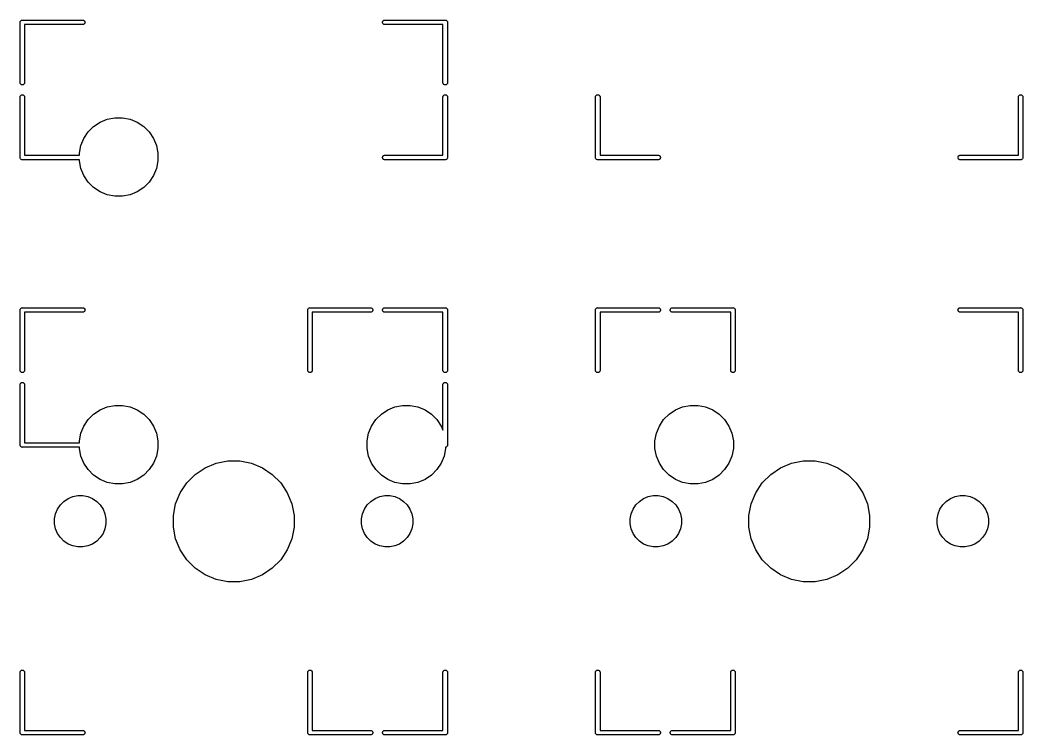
# Model space of a CAD drawing. Extents: x -0.6 to 16.4, y -5.6 to -1.9.
# Drawn here: x 13.065 to 14.372, y -5.591 to -4.659 of the extents above; entities that cross this region are included whole.
import ezdxf

# ---------------------------------------------------------------- set-up
doc = ezdxf.new("R2010")
doc.units = 0
doc.header["$MEASUREMENT"] = 0
doc.layers.add('BLACK', color=7, linetype='CONTINUOUS')

msp = doc.modelspace()

# ---------------------------------------------------------------- linework, layer by layer
at = {"layer": 'BLACK', "linetype": 'CONTINUOUS'}
for p, q in [((13.0652, -4.66133), (13.0654, -4.66077)), ((13.0652, -4.66191), (13.0652, -4.66133)), ((13.0652, -4.66205), (13.0652, -4.66191)), ((13.0652, -4.74079), (13.0652, -4.66205)), ((13.0654, -4.66077), (13.0657, -4.66026)), ((13.0657, -4.66026), (13.0661, -4.65981)), ((13.0661, -4.65981), (13.0665, -4.65944)), ((13.0665, -4.65944), (13.067, -4.65917)), ((13.067, -4.65917), (13.0676, -4.659)), ((13.0676, -4.659), (13.068, -4.65896)), ((13.068, -4.65896), (13.0682, -4.65894)), ((13.0682, -4.65894), (13.0683, -4.65896)), ((13.0683, -4.65896), (13.147, -4.65896)), ((13.147, -4.66486), (13.0711, -4.66486)), ((13.0711, -4.66486), (13.0711, -4.74079)), ((13.147, -4.65896), (13.1475, -4.659)), ((13.1475, -4.66482), (13.147, -4.66486)), ((13.1475, -4.659), (13.148, -4.65917)), ((13.148, -4.66465), (13.1475, -4.66482)), ((13.148, -4.65917), (13.1485, -4.65944)), ((13.1485, -4.66438), (13.148, -4.66465)), ((13.1485, -4.65944), (13.149, -4.65981)), ((13.149, -4.66401), (13.1485, -4.66438)), ((13.149, -4.65981), (13.1494, -4.66026)), ((13.1494, -4.66356), (13.149, -4.66401)), ((13.1494, -4.66026), (13.1496, -4.66077)), ((13.1496, -4.66304), (13.1494, -4.66356)), ((13.1496, -4.66077), (13.1498, -4.66133)), ((13.1498, -4.66249), (13.1496, -4.66304)), ((13.1498, -4.66133), (13.1499, -4.66191)), ((13.1499, -4.66191), (13.1498, -4.66249)), ((13.5376, -4.66191), (13.5377, -4.66133)), ((13.5377, -4.66249), (13.5376, -4.66191)), ((13.5377, -4.66133), (13.5379, -4.66077)), ((13.5379, -4.66304), (13.5377, -4.66249)), ((13.5379, -4.66077), (13.5381, -4.66026)), ((13.5381, -4.66356), (13.5379, -4.66304)), ((13.5381, -4.66026), (13.5385, -4.65981)), ((13.5385, -4.66401), (13.5381, -4.66356)), ((13.5385, -4.65981), (13.539, -4.65944)), ((13.539, -4.66438), (13.5385, -4.66401)), ((13.539, -4.65944), (13.5395, -4.65917)), ((13.5395, -4.66465), (13.539, -4.66438)), ((13.5395, -4.65917), (13.54, -4.659)), ((13.54, -4.66482), (13.5395, -4.66465)), ((13.54, -4.659), (13.5405, -4.65896)), ((13.5405, -4.66486), (13.54, -4.66482)), ((13.5405, -4.65896), (13.6192, -4.65896)), ((13.6164, -4.66486), (13.5405, -4.66486)), ((13.6164, -4.74079), (13.6164, -4.66486)), ((13.6192, -4.65896), (13.6193, -4.65894)), ((13.6193, -4.65894), (13.6195, -4.65896)), ((13.6195, -4.65896), (13.6199, -4.659)), ((13.6199, -4.659), (13.6205, -4.65917)), ((13.6205, -4.65917), (13.621, -4.65944)), ((13.621, -4.65944), (13.6214, -4.65981)), ((13.6214, -4.65981), (13.6218, -4.66026)), ((13.6218, -4.66026), (13.6221, -4.66077)), ((13.6221, -4.66077), (13.6223, -4.66133)), ((13.6223, -4.66133), (13.6223, -4.66191)), ((13.6223, -4.66191), (13.6223, -4.66205)), ((13.6223, -4.66205), (13.6223, -4.74079)), ((13.0652, -4.74123), (13.0652, -4.74079)), ((13.0654, -4.74179), (13.0652, -4.74123)), ((13.0657, -4.7423), (13.0654, -4.74179)), ((13.0661, -4.74275), (13.0657, -4.7423)), ((13.0665, -4.74312), (13.0661, -4.74275)), ((13.067, -4.74339), (13.0665, -4.74312)), ((13.0676, -4.74356), (13.067, -4.74339)), ((13.0682, -4.74362), (13.0676, -4.74356)), ((13.0687, -4.74356), (13.0682, -4.74362)), ((13.0693, -4.74339), (13.0687, -4.74356)), ((13.0698, -4.74312), (13.0693, -4.74339)), ((13.0703, -4.74275), (13.0698, -4.74312)), ((13.0706, -4.7423), (13.0703, -4.74275)), ((13.0709, -4.74179), (13.0706, -4.7423)), ((13.0711, -4.74123), (13.0709, -4.74179)), ((13.0711, -4.74079), (13.0711, -4.74123)), ((13.6164, -4.74123), (13.6164, -4.74079)), ((13.6166, -4.74179), (13.6164, -4.74123)), ((13.6169, -4.7423), (13.6166, -4.74179)), ((13.6172, -4.74275), (13.6169, -4.7423)), ((13.6177, -4.74312), (13.6172, -4.74275)), ((13.6182, -4.74339), (13.6177, -4.74312)), ((13.6188, -4.74356), (13.6182, -4.74339)), ((13.6193, -4.74362), (13.6188, -4.74356)), ((13.6199, -4.74356), (13.6193, -4.74362)), ((13.6205, -4.74339), (13.6199, -4.74356)), ((13.621, -4.74312), (13.6205, -4.74339)), ((13.6214, -4.74275), (13.621, -4.74312)), ((13.6218, -4.7423), (13.6214, -4.74275)), ((13.6221, -4.74179), (13.6218, -4.7423)), ((13.6223, -4.74123), (13.6221, -4.74179)), ((13.6223, -4.74079), (13.6223, -4.74123)), ((13.0654, -4.75821), (13.0657, -4.7577)), ((13.0657, -4.7577), (13.0661, -4.75725)), ((13.0661, -4.75725), (13.0665, -4.75688)), ((13.0665, -4.75688), (13.067, -4.75661)), ((13.067, -4.75661), (13.0676, -4.75644)), ((13.0676, -4.75644), (13.0682, -4.75638)), ((13.0682, -4.75638), (13.0687, -4.75644)), ((13.0687, -4.75644), (13.0693, -4.75661)), ((13.0693, -4.75661), (13.0698, -4.75688)), ((13.0698, -4.75688), (13.0703, -4.75725)), ((13.0703, -4.75725), (13.0706, -4.7577)), ((13.0706, -4.7577), (13.0709, -4.75821)), ((13.6166, -4.75821), (13.6169, -4.7577)), ((13.6169, -4.7577), (13.6172, -4.75725)), ((13.6172, -4.75725), (13.6177, -4.75688)), ((13.6177, -4.75688), (13.6182, -4.75661)), ((13.6182, -4.75661), (13.6188, -4.75644)), ((13.6188, -4.75644), (13.6193, -4.75638)), ((13.6193, -4.75638), (13.6199, -4.75644)), ((13.6199, -4.75644), (13.6205, -4.75661)), ((13.6205, -4.75661), (13.621, -4.75688)), ((13.621, -4.75688), (13.6214, -4.75725)), ((13.6214, -4.75725), (13.6218, -4.7577)), ((13.6218, -4.7577), (13.6221, -4.75821)), ((13.8154, -4.75821), (13.8157, -4.7577)), ((13.8157, -4.7577), (13.8161, -4.75725)), ((13.8161, -4.75725), (13.8165, -4.75688)), ((13.8165, -4.75688), (13.817, -4.75661)), ((13.817, -4.75661), (13.8176, -4.75644)), ((13.8176, -4.75644), (13.8182, -4.75638)), ((13.8182, -4.75638), (13.8187, -4.75644)), ((13.8187, -4.75644), (13.8193, -4.75661)), ((13.8193, -4.75661), (13.8198, -4.75688)), ((13.8198, -4.75688), (13.8203, -4.75725)), ((13.8203, -4.75725), (13.8206, -4.7577)), ((13.8206, -4.7577), (13.8209, -4.75821)), ((14.3666, -4.75821), (14.3669, -4.7577)), ((14.3669, -4.7577), (14.3672, -4.75725)), ((14.3672, -4.75725), (14.3677, -4.75688)), ((14.3677, -4.75688), (14.3682, -4.75661)), ((14.3682, -4.75661), (14.3688, -4.75644)), ((14.3688, -4.75644), (14.3693, -4.75638)), ((14.3693, -4.75638), (14.3699, -4.75644)), ((14.3699, -4.75644), (14.3705, -4.75661)), ((14.3705, -4.75661), (14.371, -4.75688)), ((14.371, -4.75688), (14.3714, -4.75725)), ((14.3714, -4.75725), (14.3718, -4.7577)), ((14.3718, -4.7577), (14.3721, -4.75821)), ((13.0652, -4.75877), (13.0654, -4.75821)), ((13.0652, -4.75921), (13.0652, -4.75877)), ((13.0652, -4.83795), (13.0652, -4.75921)), ((13.0709, -4.75821), (13.0711, -4.75877)), ((13.0711, -4.75877), (13.0711, -4.75921)), ((13.0711, -4.75921), (13.0711, -4.83514)), ((13.6164, -4.75877), (13.6166, -4.75821)), ((13.6164, -4.75921), (13.6164, -4.75877)), ((13.6164, -4.83514), (13.6164, -4.75921)), ((13.6221, -4.75821), (13.6223, -4.75877)), ((13.6223, -4.75877), (13.6223, -4.75921)), ((13.6223, -4.75921), (13.6223, -4.83795)), ((13.8152, -4.75877), (13.8154, -4.75821)), ((13.8152, -4.75921), (13.8152, -4.75877)), ((13.8152, -4.83795), (13.8152, -4.75921)), ((13.8209, -4.75821), (13.8211, -4.75877)), ((13.8211, -4.75877), (13.8211, -4.75921)), ((13.8211, -4.75921), (13.8211, -4.83514)), ((14.3664, -4.75877), (14.3666, -4.75821)), ((14.3664, -4.75921), (14.3664, -4.75877)), ((14.3664, -4.83514), (14.3664, -4.75921)), ((14.3721, -4.75821), (14.3723, -4.75877)), ((14.3723, -4.75877), (14.3723, -4.75921)), ((14.3723, -4.75921), (14.3723, -4.83795)), ((13.1611, -4.79775), (13.1695, -4.79214)), ((13.1695, -4.79214), (13.1788, -4.78829)), ((13.1788, -4.78829), (13.1887, -4.78632)), ((13.1887, -4.78632), (13.1988, -4.78632)), ((13.1988, -4.78632), (13.2087, -4.78829)), ((13.2087, -4.78829), (13.218, -4.79214)), ((13.218, -4.79214), (13.2264, -4.79775)), ((13.1484, -4.81326), (13.154, -4.80487)), ((13.154, -4.80487), (13.1611, -4.79775)), ((13.2264, -4.79775), (13.2335, -4.80487)), ((13.2335, -4.80487), (13.2391, -4.81326)), ((13.1426, -4.83246), (13.1445, -4.82257)), ((13.1445, -4.82257), (13.1484, -4.81326)), ((13.2391, -4.81326), (13.243, -4.82257)), ((13.243, -4.82257), (13.2449, -4.83246)), ((13.0711, -4.83514), (13.1426, -4.83514)), ((13.1426, -4.83514), (13.1426, -4.83246)), ((13.2449, -4.83246), (13.2449, -4.84254)), ((13.5381, -4.83644), (13.5385, -4.83599)), ((13.5385, -4.83599), (13.539, -4.83562)), ((13.539, -4.83562), (13.5395, -4.83535)), ((13.5395, -4.83535), (13.54, -4.83518)), ((13.54, -4.83518), (13.5405, -4.83514)), ((13.5405, -4.83514), (13.6164, -4.83514)), ((13.8211, -4.83514), (13.897, -4.83514)), ((13.897, -4.83514), (13.8975, -4.83518)), ((13.8975, -4.83518), (13.898, -4.83535)), ((13.898, -4.83535), (13.8985, -4.83562)), ((13.8985, -4.83562), (13.899, -4.83599)), ((13.899, -4.83599), (13.8994, -4.83644)), ((14.2881, -4.83644), (14.2885, -4.83599)), ((14.2885, -4.83599), (14.289, -4.83562)), ((14.289, -4.83562), (14.2895, -4.83535)), ((14.2895, -4.83535), (14.29, -4.83518)), ((14.29, -4.83518), (14.2905, -4.83514)), ((14.2905, -4.83514), (14.3664, -4.83514)), ((13.0652, -4.83809), (13.0652, -4.83795)), ((13.0652, -4.83867), (13.0652, -4.83809)), ((13.0654, -4.83923), (13.0652, -4.83867)), ((13.0657, -4.83974), (13.0654, -4.83923)), ((13.0661, -4.84019), (13.0657, -4.83974)), ((13.0665, -4.84056), (13.0661, -4.84019)), ((13.067, -4.84083), (13.0665, -4.84056)), ((13.0676, -4.841), (13.067, -4.84083)), ((13.068, -4.84104), (13.0676, -4.841)), ((13.0682, -4.84106), (13.068, -4.84104)), ((13.0683, -4.84104), (13.0682, -4.84106)), ((13.1426, -4.84104), (13.0683, -4.84104)), ((13.1426, -4.84254), (13.1426, -4.84104)), ((13.1445, -4.85243), (13.1426, -4.84254)), ((13.2449, -4.84254), (13.243, -4.85243)), ((13.5376, -4.83809), (13.5377, -4.83751)), ((13.5377, -4.83867), (13.5376, -4.83809)), ((13.5377, -4.83751), (13.5379, -4.83696)), ((13.5379, -4.83923), (13.5377, -4.83867)), ((13.5379, -4.83696), (13.5381, -4.83644)), ((13.5381, -4.83974), (13.5379, -4.83923)), ((13.5385, -4.84019), (13.5381, -4.83974)), ((13.539, -4.84056), (13.5385, -4.84019)), ((13.5395, -4.84083), (13.539, -4.84056)), ((13.54, -4.841), (13.5395, -4.84083)), ((13.5405, -4.84104), (13.54, -4.841)), ((13.6192, -4.84104), (13.5405, -4.84104)), ((13.6193, -4.84106), (13.6192, -4.84104)), ((13.6195, -4.84104), (13.6193, -4.84106)), ((13.6199, -4.841), (13.6195, -4.84104)), ((13.6205, -4.84083), (13.6199, -4.841)), ((13.621, -4.84056), (13.6205, -4.84083)), ((13.6214, -4.84019), (13.621, -4.84056)), ((13.6218, -4.83974), (13.6214, -4.84019)), ((13.6221, -4.83923), (13.6218, -4.83974)), ((13.6223, -4.83867), (13.6221, -4.83923)), ((13.6223, -4.83795), (13.6223, -4.83809)), ((13.6223, -4.83809), (13.6223, -4.83867)), ((13.8152, -4.83809), (13.8152, -4.83795)), ((13.8152, -4.83867), (13.8152, -4.83809)), ((13.8154, -4.83923), (13.8152, -4.83867)), ((13.8157, -4.83974), (13.8154, -4.83923)), ((13.8161, -4.84019), (13.8157, -4.83974)), ((13.8165, -4.84056), (13.8161, -4.84019)), ((13.817, -4.84083), (13.8165, -4.84056)), ((13.8176, -4.841), (13.817, -4.84083)), ((13.818, -4.84104), (13.8176, -4.841)), ((13.8182, -4.84106), (13.818, -4.84104)), ((13.8183, -4.84104), (13.8182, -4.84106)), ((13.897, -4.84104), (13.8183, -4.84104)), ((13.8975, -4.841), (13.897, -4.84104)), ((13.898, -4.84083), (13.8975, -4.841)), ((13.8985, -4.84056), (13.898, -4.84083)), ((13.899, -4.84019), (13.8985, -4.84056)), ((13.8994, -4.83974), (13.899, -4.84019)), ((13.8994, -4.83644), (13.8996, -4.83696)), ((13.8996, -4.83923), (13.8994, -4.83974)), ((13.8996, -4.83696), (13.8998, -4.83751)), ((13.8998, -4.83867), (13.8996, -4.83923)), ((13.8998, -4.83751), (13.8999, -4.83809)), ((13.8999, -4.83809), (13.8998, -4.83867)), ((14.2876, -4.83809), (14.2877, -4.83751)), ((14.2877, -4.83867), (14.2876, -4.83809)), ((14.2877, -4.83751), (14.2879, -4.83696)), ((14.2879, -4.83923), (14.2877, -4.83867)), ((14.2879, -4.83696), (14.2881, -4.83644)), ((14.2881, -4.83974), (14.2879, -4.83923)), ((14.2885, -4.84019), (14.2881, -4.83974)), ((14.289, -4.84056), (14.2885, -4.84019)), ((14.2895, -4.84083), (14.289, -4.84056)), ((14.29, -4.841), (14.2895, -4.84083)), ((14.2905, -4.84104), (14.29, -4.841)), ((14.3692, -4.84104), (14.2905, -4.84104)), ((14.3693, -4.84106), (14.3692, -4.84104)), ((14.3695, -4.84104), (14.3693, -4.84106)), ((14.3699, -4.841), (14.3695, -4.84104)), ((14.3705, -4.84083), (14.3699, -4.841)), ((14.371, -4.84056), (14.3705, -4.84083)), ((14.3714, -4.84019), (14.371, -4.84056)), ((14.3718, -4.83974), (14.3714, -4.84019)), ((14.3721, -4.83923), (14.3718, -4.83974)), ((14.3723, -4.83867), (14.3721, -4.83923)), ((14.3723, -4.83795), (14.3723, -4.83809)), ((14.3723, -4.83809), (14.3723, -4.83867)), ((13.1484, -4.86174), (13.1445, -4.85243)), ((13.154, -4.87013), (13.1484, -4.86174)), ((13.2391, -4.86174), (13.2335, -4.87013)), ((13.243, -4.85243), (13.2391, -4.86174)), ((13.1611, -4.87725), (13.154, -4.87013)), ((13.2335, -4.87013), (13.2264, -4.87725)), ((13.1695, -4.88286), (13.1611, -4.87725)), ((13.1788, -4.88671), (13.1695, -4.88286)), ((13.1887, -4.88868), (13.1788, -4.88671)), ((13.2087, -4.88671), (13.1988, -4.88868)), ((13.218, -4.88286), (13.2087, -4.88671)), ((13.2264, -4.87725), (13.218, -4.88286)), ((13.1988, -4.88868), (13.1887, -4.88868)), ((13.0652, -5.03633), (13.0654, -5.03577)), ((13.0652, -5.03691), (13.0652, -5.03633)), ((13.0652, -5.03705), (13.0652, -5.03691)), ((13.0652, -5.11579), (13.0652, -5.03705)), ((13.0654, -5.03577), (13.0657, -5.03526)), ((13.0657, -5.03526), (13.0661, -5.03481)), ((13.0661, -5.03481), (13.0665, -5.03444)), ((13.0665, -5.03444), (13.067, -5.03417)), ((13.067, -5.03417), (13.0676, -5.034)), ((13.0676, -5.034), (13.068, -5.03396)), ((13.068, -5.03396), (13.0682, -5.03394)), ((13.0682, -5.03394), (13.0683, -5.03396)), ((13.0683, -5.03396), (13.147, -5.03396)), ((13.147, -5.03986), (13.0711, -5.03986)), ((13.0711, -5.03986), (13.0711, -5.11579)), ((13.147, -5.03396), (13.1475, -5.034)), ((13.1475, -5.03982), (13.147, -5.03986)), ((13.1475, -5.034), (13.148, -5.03417)), ((13.148, -5.03965), (13.1475, -5.03982)), ((13.148, -5.03417), (13.1485, -5.03444)), ((13.1485, -5.03938), (13.148, -5.03965)), ((13.1485, -5.03444), (13.149, -5.03481)), ((13.149, -5.03901), (13.1485, -5.03938)), ((13.149, -5.03481), (13.1494, -5.03526)), ((13.1494, -5.03856), (13.149, -5.03901)), ((13.1494, -5.03526), (13.1496, -5.03577)), ((13.1496, -5.03804), (13.1494, -5.03856)), ((13.1496, -5.03577), (13.1498, -5.03633)), ((13.1498, -5.03749), (13.1496, -5.03804)), ((13.1498, -5.03633), (13.1499, -5.03691)), ((13.1499, -5.03691), (13.1498, -5.03749)), ((13.4402, -5.03633), (13.4404, -5.03577)), ((13.4402, -5.03691), (13.4402, -5.03633)), ((13.4402, -5.03705), (13.4402, -5.03691)), ((13.4402, -5.11579), (13.4402, -5.03705)), ((13.4404, -5.03577), (13.4407, -5.03526)), ((13.4407, -5.03526), (13.4411, -5.03481)), ((13.4411, -5.03481), (13.4415, -5.03444)), ((13.4415, -5.03444), (13.442, -5.03417)), ((13.442, -5.03417), (13.4426, -5.034)), ((13.4426, -5.034), (13.443, -5.03396)), ((13.443, -5.03396), (13.4432, -5.03394)), ((13.4432, -5.03394), (13.4433, -5.03396)), ((13.4433, -5.03396), (13.522, -5.03396)), ((13.522, -5.03986), (13.4461, -5.03986)), ((13.4461, -5.03986), (13.4461, -5.11579)), ((13.522, -5.03396), (13.5225, -5.034)), ((13.5225, -5.03982), (13.522, -5.03986)), ((13.5225, -5.034), (13.523, -5.03417)), ((13.523, -5.03965), (13.5225, -5.03982)), ((13.523, -5.03417), (13.5235, -5.03444)), ((13.5235, -5.03938), (13.523, -5.03965)), ((13.5235, -5.03444), (13.524, -5.03481)), ((13.524, -5.03901), (13.5235, -5.03938)), ((13.524, -5.03481), (13.5244, -5.03526)), ((13.5244, -5.03856), (13.524, -5.03901)), ((13.5244, -5.03526), (13.5246, -5.03577)), ((13.5246, -5.03804), (13.5244, -5.03856)), ((13.5246, -5.03577), (13.5248, -5.03633)), ((13.5248, -5.03749), (13.5246, -5.03804)), ((13.5248, -5.03633), (13.5249, -5.03691)), ((13.5249, -5.03691), (13.5248, -5.03749)), ((13.5376, -5.03691), (13.5377, -5.03633)), ((13.5377, -5.03749), (13.5376, -5.03691)), ((13.5377, -5.03633), (13.5379, -5.03577)), ((13.5379, -5.03804), (13.5377, -5.03749)), ((13.5379, -5.03577), (13.5381, -5.03526)), ((13.5381, -5.03856), (13.5379, -5.03804)), ((13.5381, -5.03526), (13.5385, -5.03481)), ((13.5385, -5.03901), (13.5381, -5.03856)), ((13.5385, -5.03481), (13.539, -5.03444)), ((13.539, -5.03938), (13.5385, -5.03901)), ((13.539, -5.03444), (13.5395, -5.03417)), ((13.5395, -5.03965), (13.539, -5.03938)), ((13.5395, -5.03417), (13.54, -5.034)), ((13.54, -5.03982), (13.5395, -5.03965)), ((13.54, -5.034), (13.5405, -5.03396)), ((13.5405, -5.03986), (13.54, -5.03982)), ((13.5405, -5.03396), (13.6192, -5.03396)), ((13.6164, -5.03986), (13.5405, -5.03986)), ((13.6164, -5.11579), (13.6164, -5.03986)), ((13.6192, -5.03396), (13.6193, -5.03394)), ((13.6193, -5.03394), (13.6195, -5.03396)), ((13.6195, -5.03396), (13.6199, -5.034)), ((13.6199, -5.034), (13.6205, -5.03417)), ((13.6205, -5.03417), (13.621, -5.03444)), ((13.621, -5.03444), (13.6214, -5.03481)), ((13.6214, -5.03481), (13.6218, -5.03526)), ((13.6218, -5.03526), (13.6221, -5.03577)), ((13.6221, -5.03577), (13.6223, -5.03633)), ((13.6223, -5.03633), (13.6223, -5.03691)), ((13.6223, -5.03691), (13.6223, -5.03705)), ((13.6223, -5.03705), (13.6223, -5.11579)), ((13.8152, -5.03633), (13.8154, -5.03577)), ((13.8152, -5.03691), (13.8152, -5.03633)), ((13.8152, -5.03705), (13.8152, -5.03691)), ((13.8152, -5.11579), (13.8152, -5.03705)), ((13.8154, -5.03577), (13.8157, -5.03526)), ((13.8157, -5.03526), (13.8161, -5.03481)), ((13.8161, -5.03481), (13.8165, -5.03444)), ((13.8165, -5.03444), (13.817, -5.03417)), ((13.817, -5.03417), (13.8176, -5.034)), ((13.8176, -5.034), (13.818, -5.03396)), ((13.818, -5.03396), (13.8182, -5.03394)), ((13.8182, -5.03394), (13.8183, -5.03396)), ((13.8183, -5.03396), (13.897, -5.03396)), ((13.897, -5.03986), (13.8211, -5.03986)), ((13.8211, -5.03986), (13.8211, -5.11579)), ((13.897, -5.03396), (13.8975, -5.034)), ((13.8975, -5.03982), (13.897, -5.03986)), ((13.8975, -5.034), (13.898, -5.03417)), ((13.898, -5.03965), (13.8975, -5.03982)), ((13.898, -5.03417), (13.8985, -5.03444)), ((13.8985, -5.03938), (13.898, -5.03965)), ((13.8985, -5.03444), (13.899, -5.03481)), ((13.899, -5.03901), (13.8985, -5.03938)), ((13.899, -5.03481), (13.8994, -5.03526)), ((13.8994, -5.03856), (13.899, -5.03901)), ((13.8994, -5.03526), (13.8996, -5.03577)), ((13.8996, -5.03804), (13.8994, -5.03856)), ((13.8996, -5.03577), (13.8998, -5.03633)), ((13.8998, -5.03749), (13.8996, -5.03804)), ((13.8998, -5.03633), (13.8999, -5.03691)), ((13.8999, -5.03691), (13.8998, -5.03749)), ((13.9126, -5.03691), (13.9127, -5.03633)), ((13.9127, -5.03749), (13.9126, -5.03691)), ((13.9127, -5.03633), (13.9129, -5.03577)), ((13.9129, -5.03804), (13.9127, -5.03749)), ((13.9129, -5.03577), (13.9131, -5.03526)), ((13.9131, -5.03856), (13.9129, -5.03804)), ((13.9131, -5.03526), (13.9135, -5.03481)), ((13.9135, -5.03901), (13.9131, -5.03856)), ((13.9135, -5.03481), (13.914, -5.03444)), ((13.914, -5.03938), (13.9135, -5.03901)), ((13.914, -5.03444), (13.9145, -5.03417)), ((13.9145, -5.03965), (13.914, -5.03938)), ((13.9145, -5.03417), (13.915, -5.034)), ((13.915, -5.03982), (13.9145, -5.03965)), ((13.915, -5.034), (13.9155, -5.03396)), ((13.9155, -5.03986), (13.915, -5.03982)), ((13.9155, -5.03396), (13.9942, -5.03396)), ((13.9914, -5.03986), (13.9155, -5.03986)), ((13.9914, -5.11579), (13.9914, -5.03986)), ((13.9942, -5.03396), (13.9943, -5.03394)), ((13.9943, -5.03394), (13.9945, -5.03396)), ((13.9945, -5.03396), (13.9949, -5.034)), ((13.9949, -5.034), (13.9955, -5.03417)), ((13.9955, -5.03417), (13.996, -5.03444)), ((13.996, -5.03444), (13.9964, -5.03481)), ((13.9964, -5.03481), (13.9968, -5.03526)), ((13.9968, -5.03526), (13.9971, -5.03577)), ((13.9971, -5.03577), (13.9973, -5.03633)), ((13.9973, -5.03633), (13.9973, -5.03691)), ((13.9973, -5.03691), (13.9973, -5.03705)), ((13.9973, -5.03705), (13.9973, -5.11579)), ((14.2876, -5.03691), (14.2877, -5.03633)), ((14.2877, -5.03749), (14.2876, -5.03691)), ((14.2877, -5.03633), (14.2879, -5.03577)), ((14.2879, -5.03804), (14.2877, -5.03749)), ((14.2879, -5.03577), (14.2881, -5.03526)), ((14.2881, -5.03856), (14.2879, -5.03804)), ((14.2881, -5.03526), (14.2885, -5.03481)), ((14.2885, -5.03901), (14.2881, -5.03856)), ((14.2885, -5.03481), (14.289, -5.03444)), ((14.289, -5.03938), (14.2885, -5.03901)), ((14.289, -5.03444), (14.2895, -5.03417)), ((14.2895, -5.03965), (14.289, -5.03938)), ((14.2895, -5.03417), (14.29, -5.034)), ((14.29, -5.03982), (14.2895, -5.03965)), ((14.29, -5.034), (14.2905, -5.03396)), ((14.2905, -5.03986), (14.29, -5.03982)), ((14.2905, -5.03396), (14.3692, -5.03396)), ((14.3664, -5.03986), (14.2905, -5.03986)), ((14.3664, -5.11579), (14.3664, -5.03986)), ((14.3692, -5.03396), (14.3693, -5.03394)), ((14.3693, -5.03394), (14.3695, -5.03396)), ((14.3695, -5.03396), (14.3699, -5.034)), ((14.3699, -5.034), (14.3705, -5.03417)), ((14.3705, -5.03417), (14.371, -5.03444)), ((14.371, -5.03444), (14.3714, -5.03481)), ((14.3714, -5.03481), (14.3718, -5.03526)), ((14.3718, -5.03526), (14.3721, -5.03577)), ((14.3721, -5.03577), (14.3723, -5.03633)), ((14.3723, -5.03633), (14.3723, -5.03691)), ((14.3723, -5.03691), (14.3723, -5.03705)), ((14.3723, -5.03705), (14.3723, -5.11579)), ((13.0652, -5.11623), (13.0652, -5.11579)), ((13.0654, -5.11679), (13.0652, -5.11623)), ((13.0657, -5.1173), (13.0654, -5.11679)), ((13.0661, -5.11775), (13.0657, -5.1173)), ((13.0665, -5.11812), (13.0661, -5.11775)), ((13.067, -5.11839), (13.0665, -5.11812)), ((13.0676, -5.11856), (13.067, -5.11839)), ((13.0682, -5.11862), (13.0676, -5.11856)), ((13.0687, -5.11856), (13.0682, -5.11862)), ((13.0693, -5.11839), (13.0687, -5.11856)), ((13.0698, -5.11812), (13.0693, -5.11839)), ((13.0703, -5.11775), (13.0698, -5.11812)), ((13.0706, -5.1173), (13.0703, -5.11775)), ((13.0709, -5.11679), (13.0706, -5.1173)), ((13.0711, -5.11623), (13.0709, -5.11679)), ((13.0711, -5.11579), (13.0711, -5.11623)), ((13.4402, -5.11623), (13.4402, -5.11579)), ((13.4404, -5.11679), (13.4402, -5.11623)), ((13.4407, -5.1173), (13.4404, -5.11679)), ((13.4411, -5.11775), (13.4407, -5.1173)), ((13.4415, -5.11812), (13.4411, -5.11775)), ((13.442, -5.11839), (13.4415, -5.11812)), ((13.4426, -5.11856), (13.442, -5.11839)), ((13.4432, -5.11862), (13.4426, -5.11856)), ((13.4437, -5.11856), (13.4432, -5.11862)), ((13.4443, -5.11839), (13.4437, -5.11856)), ((13.4448, -5.11812), (13.4443, -5.11839)), ((13.4453, -5.11775), (13.4448, -5.11812)), ((13.4456, -5.1173), (13.4453, -5.11775)), ((13.4459, -5.11679), (13.4456, -5.1173)), ((13.4461, -5.11623), (13.4459, -5.11679)), ((13.4461, -5.11579), (13.4461, -5.11623)), ((13.6164, -5.11623), (13.6164, -5.11579)), ((13.6166, -5.11679), (13.6164, -5.11623)), ((13.6169, -5.1173), (13.6166, -5.11679)), ((13.6172, -5.11775), (13.6169, -5.1173)), ((13.6177, -5.11812), (13.6172, -5.11775)), ((13.6182, -5.11839), (13.6177, -5.11812)), ((13.6188, -5.11856), (13.6182, -5.11839)), ((13.6193, -5.11862), (13.6188, -5.11856)), ((13.6199, -5.11856), (13.6193, -5.11862)), ((13.6205, -5.11839), (13.6199, -5.11856)), ((13.621, -5.11812), (13.6205, -5.11839)), ((13.6214, -5.11775), (13.621, -5.11812)), ((13.6218, -5.1173), (13.6214, -5.11775)), ((13.6221, -5.11679), (13.6218, -5.1173)), ((13.6223, -5.11623), (13.6221, -5.11679)), ((13.6223, -5.11579), (13.6223, -5.11623)), ((13.8152, -5.11623), (13.8152, -5.11579)), ((13.8154, -5.11679), (13.8152, -5.11623)), ((13.8157, -5.1173), (13.8154, -5.11679)), ((13.8161, -5.11775), (13.8157, -5.1173)), ((13.8165, -5.11812), (13.8161, -5.11775)), ((13.817, -5.11839), (13.8165, -5.11812)), ((13.8176, -5.11856), (13.817, -5.11839)), ((13.8182, -5.11862), (13.8176, -5.11856)), ((13.8187, -5.11856), (13.8182, -5.11862)), ((13.8193, -5.11839), (13.8187, -5.11856)), ((13.8198, -5.11812), (13.8193, -5.11839)), ((13.8203, -5.11775), (13.8198, -5.11812)), ((13.8206, -5.1173), (13.8203, -5.11775)), ((13.8209, -5.11679), (13.8206, -5.1173)), ((13.8211, -5.11623), (13.8209, -5.11679)), ((13.8211, -5.11579), (13.8211, -5.11623)), ((13.9914, -5.11623), (13.9914, -5.11579)), ((13.9916, -5.11679), (13.9914, -5.11623)), ((13.9919, -5.1173), (13.9916, -5.11679)), ((13.9922, -5.11775), (13.9919, -5.1173)), ((13.9927, -5.11812), (13.9922, -5.11775)), ((13.9932, -5.11839), (13.9927, -5.11812)), ((13.9938, -5.11856), (13.9932, -5.11839)), ((13.9943, -5.11862), (13.9938, -5.11856)), ((13.9949, -5.11856), (13.9943, -5.11862)), ((13.9955, -5.11839), (13.9949, -5.11856)), ((13.996, -5.11812), (13.9955, -5.11839)), ((13.9964, -5.11775), (13.996, -5.11812)), ((13.9968, -5.1173), (13.9964, -5.11775)), ((13.9971, -5.11679), (13.9968, -5.1173)), ((13.9973, -5.11623), (13.9971, -5.11679)), ((13.9973, -5.11579), (13.9973, -5.11623)), ((14.3664, -5.11623), (14.3664, -5.11579)), ((14.3666, -5.11679), (14.3664, -5.11623)), ((14.3669, -5.1173), (14.3666, -5.11679)), ((14.3672, -5.11775), (14.3669, -5.1173)), ((14.3677, -5.11812), (14.3672, -5.11775)), ((14.3682, -5.11839), (14.3677, -5.11812)), ((14.3688, -5.11856), (14.3682, -5.11839)), ((14.3693, -5.11862), (14.3688, -5.11856)), ((14.3699, -5.11856), (14.3693, -5.11862)), ((14.3705, -5.11839), (14.3699, -5.11856)), ((14.371, -5.11812), (14.3705, -5.11839)), ((14.3714, -5.11775), (14.371, -5.11812)), ((14.3718, -5.1173), (14.3714, -5.11775)), ((14.3721, -5.11679), (14.3718, -5.1173)), ((14.3723, -5.11623), (14.3721, -5.11679)), ((14.3723, -5.11579), (14.3723, -5.11623)), ((13.0652, -5.13377), (13.0654, -5.13321)), ((13.0652, -5.13421), (13.0652, -5.13377)), ((13.0652, -5.21295), (13.0652, -5.13421)), ((13.0654, -5.13321), (13.0657, -5.1327)), ((13.0657, -5.1327), (13.0661, -5.13225)), ((13.0661, -5.13225), (13.0665, -5.13188)), ((13.0665, -5.13188), (13.067, -5.13161)), ((13.067, -5.13161), (13.0676, -5.13144)), ((13.0676, -5.13144), (13.0682, -5.13138)), ((13.0682, -5.13138), (13.0687, -5.13144)), ((13.0687, -5.13144), (13.0693, -5.13161)), ((13.0693, -5.13161), (13.0698, -5.13188)), ((13.0698, -5.13188), (13.0703, -5.13225)), ((13.0703, -5.13225), (13.0706, -5.1327)), ((13.0706, -5.1327), (13.0709, -5.13321)), ((13.0709, -5.13321), (13.0711, -5.13377)), ((13.0711, -5.13377), (13.0711, -5.13421)), ((13.0711, -5.13421), (13.0711, -5.21014)), ((13.6164, -5.13377), (13.6166, -5.13321)), ((13.6164, -5.13421), (13.6164, -5.13377)), ((13.6164, -5.19377), (13.6164, -5.13421)), ((13.6166, -5.13321), (13.6169, -5.1327)), ((13.6169, -5.1327), (13.6172, -5.13225)), ((13.6172, -5.13225), (13.6177, -5.13188)), ((13.6177, -5.13188), (13.6182, -5.13161)), ((13.6182, -5.13161), (13.6188, -5.13144)), ((13.6188, -5.13144), (13.6193, -5.13138)), ((13.6193, -5.13138), (13.6199, -5.13144)), ((13.6199, -5.13144), (13.6205, -5.13161)), ((13.6205, -5.13161), (13.621, -5.13188)), ((13.621, -5.13188), (13.6214, -5.13225)), ((13.6214, -5.13225), (13.6218, -5.1327)), ((13.6218, -5.1327), (13.6221, -5.13321)), ((13.6221, -5.13321), (13.6223, -5.13377)), ((13.6223, -5.13377), (13.6223, -5.13421)), ((13.6223, -5.13421), (13.6223, -5.21295)), ((13.1788, -5.16329), (13.1887, -5.16132)), ((13.1887, -5.16132), (13.1988, -5.16132)), ((13.1988, -5.16132), (13.2087, -5.16329)), ((13.5538, -5.16329), (13.5637, -5.16132)), ((13.5637, -5.16132), (13.5738, -5.16132)), ((13.5738, -5.16132), (13.5837, -5.16329)), ((13.9288, -5.16329), (13.9387, -5.16132)), ((13.9387, -5.16132), (13.9488, -5.16132)), ((13.9488, -5.16132), (13.9587, -5.16329)), ((13.154, -5.17987), (13.1611, -5.17275)), ((13.1611, -5.17275), (13.1695, -5.16714)), ((13.1695, -5.16714), (13.1788, -5.16329)), ((13.2087, -5.16329), (13.218, -5.16714)), ((13.218, -5.16714), (13.2264, -5.17275)), ((13.2264, -5.17275), (13.2335, -5.17987)), ((13.529, -5.17987), (13.5361, -5.17275)), ((13.5361, -5.17275), (13.5445, -5.16714)), ((13.5445, -5.16714), (13.5538, -5.16329)), ((13.5837, -5.16329), (13.593, -5.16714)), ((13.593, -5.16714), (13.6014, -5.17275)), ((13.6014, -5.17275), (13.6085, -5.17987)), ((13.904, -5.17987), (13.9111, -5.17275)), ((13.9111, -5.17275), (13.9195, -5.16714)), ((13.9195, -5.16714), (13.9288, -5.16329)), ((13.9587, -5.16329), (13.968, -5.16714)), ((13.968, -5.16714), (13.9764, -5.17275)), ((13.9764, -5.17275), (13.9835, -5.17987)), ((13.1445, -5.19757), (13.1484, -5.18826)), ((13.1484, -5.18826), (13.154, -5.17987)), ((13.2335, -5.17987), (13.2391, -5.18826)), ((13.2391, -5.18826), (13.243, -5.19757)), ((13.5195, -5.19757), (13.5234, -5.18826)), ((13.5234, -5.18826), (13.529, -5.17987)), ((13.6085, -5.17987), (13.6141, -5.18826)), ((13.6141, -5.18826), (13.6164, -5.19377)), ((13.8945, -5.19757), (13.8984, -5.18826)), ((13.8984, -5.18826), (13.904, -5.17987)), ((13.9835, -5.17987), (13.9891, -5.18826)), ((13.9891, -5.18826), (13.993, -5.19757)), ((13.1426, -5.20746), (13.1445, -5.19757)), ((13.243, -5.19757), (13.2449, -5.20746)), ((13.5176, -5.20746), (13.5195, -5.19757)), ((13.8926, -5.20746), (13.8945, -5.19757)), ((13.993, -5.19757), (13.9949, -5.20746)), ((13.0652, -5.21309), (13.0652, -5.21295)), ((13.0652, -5.21367), (13.0652, -5.21309)), ((13.0654, -5.21423), (13.0652, -5.21367)), ((13.0657, -5.21474), (13.0654, -5.21423)), ((13.0661, -5.21519), (13.0657, -5.21474)), ((13.0665, -5.21556), (13.0661, -5.21519)), ((13.0711, -5.21014), (13.1426, -5.21014)), ((13.1426, -5.21014), (13.1426, -5.20746)), ((13.2449, -5.20746), (13.2449, -5.21754)), ((13.5176, -5.21754), (13.5176, -5.20746)), ((13.6214, -5.21519), (13.621, -5.21556)), ((13.6218, -5.21474), (13.6214, -5.21519)), ((13.6221, -5.21423), (13.6218, -5.21474)), ((13.6223, -5.21367), (13.6221, -5.21423)), ((13.6223, -5.21295), (13.6223, -5.21309)), ((13.6223, -5.21309), (13.6223, -5.21367)), ((13.8926, -5.21754), (13.8926, -5.20746)), ((13.9949, -5.20746), (13.9949, -5.21754)), ((13.067, -5.21583), (13.0665, -5.21556)), ((13.0676, -5.216), (13.067, -5.21583)), ((13.068, -5.21604), (13.0676, -5.216)), ((13.0682, -5.21606), (13.068, -5.21604)), ((13.0683, -5.21604), (13.0682, -5.21606)), ((13.1426, -5.21604), (13.0683, -5.21604)), ((13.1426, -5.21754), (13.1426, -5.21604)), ((13.1445, -5.22743), (13.1426, -5.21754)), ((13.1484, -5.23674), (13.1445, -5.22743)), ((13.243, -5.22743), (13.2391, -5.23674)), ((13.2449, -5.21754), (13.243, -5.22743)), ((13.5195, -5.22743), (13.5176, -5.21754)), ((13.5234, -5.23674), (13.5195, -5.22743)), ((13.618, -5.22743), (13.6141, -5.23674)), ((13.6199, -5.21754), (13.618, -5.22743)), ((13.6205, -5.21583), (13.6199, -5.216)), ((13.6199, -5.216), (13.6199, -5.21754)), ((13.621, -5.21556), (13.6205, -5.21583)), ((13.8945, -5.22743), (13.8926, -5.21754)), ((13.8984, -5.23674), (13.8945, -5.22743)), ((13.993, -5.22743), (13.9891, -5.23674)), ((13.9949, -5.21754), (13.993, -5.22743)), ((13.154, -5.24513), (13.1484, -5.23674)), ((13.2391, -5.23674), (13.2335, -5.24513)), ((13.3065, -5.24272), (13.3208, -5.23679)), ((13.3208, -5.23679), (13.336, -5.23376)), ((13.336, -5.23376), (13.3515, -5.23376)), ((13.3515, -5.23376), (13.3667, -5.23679)), ((13.3667, -5.23679), (13.381, -5.24272)), ((13.529, -5.24513), (13.5234, -5.23674)), ((13.6141, -5.23674), (13.6085, -5.24513)), ((13.904, -5.24513), (13.8984, -5.23674)), ((13.9891, -5.23674), (13.9835, -5.24513)), ((14.0565, -5.24272), (14.0708, -5.23679)), ((14.0708, -5.23679), (14.086, -5.23376)), ((14.086, -5.23376), (14.1015, -5.23376)), ((14.1015, -5.23376), (14.1167, -5.23679)), ((14.1167, -5.23679), (14.131, -5.24272)), ((13.1611, -5.25225), (13.154, -5.24513)), ((13.1695, -5.25786), (13.1611, -5.25225)), ((13.2264, -5.25225), (13.218, -5.25786)), ((13.2335, -5.24513), (13.2264, -5.25225)), ((13.2826, -5.26231), (13.2936, -5.25134)), ((13.2936, -5.25134), (13.3065, -5.24272)), ((13.381, -5.24272), (13.3939, -5.25134)), ((13.3939, -5.25134), (13.4049, -5.26231)), ((13.5361, -5.25225), (13.529, -5.24513)), ((13.5445, -5.25786), (13.5361, -5.25225)), ((13.6014, -5.25225), (13.593, -5.25786)), ((13.6085, -5.24513), (13.6014, -5.25225)), ((13.9111, -5.25225), (13.904, -5.24513)), ((13.9195, -5.25786), (13.9111, -5.25225)), ((13.9764, -5.25225), (13.968, -5.25786)), ((13.9835, -5.24513), (13.9764, -5.25225)), ((14.0326, -5.26231), (14.0436, -5.25134)), ((14.0436, -5.25134), (14.0565, -5.24272)), ((14.131, -5.24272), (14.1439, -5.25134)), ((14.1439, -5.25134), (14.1549, -5.26231)), ((13.1788, -5.26171), (13.1695, -5.25786)), ((13.1887, -5.26368), (13.1788, -5.26171)), ((13.1988, -5.26368), (13.1887, -5.26368)), ((13.2087, -5.26171), (13.1988, -5.26368)), ((13.218, -5.25786), (13.2087, -5.26171)), ((13.274, -5.2752), (13.2826, -5.26231)), ((13.4049, -5.26231), (13.4135, -5.2752)), ((13.5538, -5.26171), (13.5445, -5.25786)), ((13.5637, -5.26368), (13.5538, -5.26171)), ((13.5738, -5.26368), (13.5637, -5.26368)), ((13.5837, -5.26171), (13.5738, -5.26368)), ((13.593, -5.25786), (13.5837, -5.26171)), ((13.9288, -5.26171), (13.9195, -5.25786)), ((13.9387, -5.26368), (13.9288, -5.26171)), ((13.9488, -5.26368), (13.9387, -5.26368)), ((13.9587, -5.26171), (13.9488, -5.26368)), ((13.968, -5.25786), (13.9587, -5.26171)), ((14.024, -5.2752), (14.0326, -5.26231)), ((14.1549, -5.26231), (14.1635, -5.2752)), ((13.1279, -5.28284), (13.134, -5.28032)), ((13.134, -5.28032), (13.1405, -5.27904)), ((13.1405, -5.27904), (13.147, -5.27904)), ((13.147, -5.27904), (13.1535, -5.28032)), ((13.1535, -5.28032), (13.1596, -5.28284)), ((13.268, -5.28953), (13.274, -5.2752)), ((13.4135, -5.2752), (13.4195, -5.28953)), ((13.5279, -5.28284), (13.534, -5.28032)), ((13.534, -5.28032), (13.5405, -5.27904)), ((13.5405, -5.27904), (13.547, -5.27904)), ((13.547, -5.27904), (13.5535, -5.28032)), ((13.5535, -5.28032), (13.5596, -5.28284)), ((13.8779, -5.28284), (13.884, -5.28032)), ((13.884, -5.28032), (13.8905, -5.27904)), ((13.8905, -5.27904), (13.897, -5.27904)), ((13.897, -5.27904), (13.9035, -5.28032)), ((13.9035, -5.28032), (13.9096, -5.28284)), ((14.018, -5.28953), (14.024, -5.2752)), ((14.1635, -5.2752), (14.1695, -5.28953)), ((14.2779, -5.28284), (14.284, -5.28032)), ((14.284, -5.28032), (14.2905, -5.27904)), ((14.2905, -5.27904), (14.297, -5.27904)), ((14.297, -5.27904), (14.3035, -5.28032)), ((14.3035, -5.28032), (14.3096, -5.28284)), ((13.1141, -5.29665), (13.1178, -5.29117)), ((13.1178, -5.29117), (13.1224, -5.28651)), ((13.1224, -5.28651), (13.1279, -5.28284)), ((13.1596, -5.28284), (13.1651, -5.28651)), ((13.1651, -5.28651), (13.1697, -5.29117)), ((13.1697, -5.29117), (13.1734, -5.29665)), ((13.265, -5.30474), (13.268, -5.28953)), ((13.4195, -5.28953), (13.4225, -5.30474)), ((13.5141, -5.29665), (13.5178, -5.29117)), ((13.5178, -5.29117), (13.5224, -5.28651)), ((13.5224, -5.28651), (13.5279, -5.28284)), ((13.5596, -5.28284), (13.5651, -5.28651)), ((13.5651, -5.28651), (13.5697, -5.29117)), ((13.5697, -5.29117), (13.5734, -5.29665)), ((13.8641, -5.29665), (13.8678, -5.29117)), ((13.8678, -5.29117), (13.8724, -5.28651)), ((13.8724, -5.28651), (13.8779, -5.28284)), ((13.9096, -5.28284), (13.9151, -5.28651)), ((13.9151, -5.28651), (13.9197, -5.29117)), ((13.9197, -5.29117), (13.9234, -5.29665)), ((14.015, -5.30474), (14.018, -5.28953)), ((14.1695, -5.28953), (14.1725, -5.30474)), ((14.2641, -5.29665), (14.2678, -5.29117)), ((14.2678, -5.29117), (14.2724, -5.28651)), ((14.2724, -5.28651), (14.2779, -5.28284)), ((14.3096, -5.28284), (14.3151, -5.28651)), ((14.3151, -5.28651), (14.3197, -5.29117)), ((14.3197, -5.29117), (14.3234, -5.29665)), ((13.1103, -5.3092), (13.1116, -5.30274)), ((13.1116, -5.30274), (13.1141, -5.29665)), ((13.1734, -5.29665), (13.1759, -5.30274)), ((13.1759, -5.30274), (13.1772, -5.3092)), ((13.265, -5.32026), (13.265, -5.30474)), ((13.4225, -5.30474), (13.4225, -5.32026)), ((13.5103, -5.3092), (13.5116, -5.30274)), ((13.5116, -5.30274), (13.5141, -5.29665)), ((13.5734, -5.29665), (13.5759, -5.30274)), ((13.5759, -5.30274), (13.5772, -5.3092)), ((13.8603, -5.3092), (13.8616, -5.30274)), ((13.8616, -5.30274), (13.8641, -5.29665)), ((13.9234, -5.29665), (13.9259, -5.30274)), ((13.9259, -5.30274), (13.9272, -5.3092)), ((14.015, -5.32026), (14.015, -5.30474)), ((14.1725, -5.30474), (14.1725, -5.32026)), ((14.2603, -5.3092), (14.2616, -5.30274)), ((14.2616, -5.30274), (14.2641, -5.29665)), ((14.3234, -5.29665), (14.3259, -5.30274)), ((14.3259, -5.30274), (14.3272, -5.3092)), ((13.1103, -5.3158), (13.1103, -5.3092)), ((13.1116, -5.32226), (13.1103, -5.3158)), ((13.1772, -5.3158), (13.1759, -5.32226)), ((13.1772, -5.3092), (13.1772, -5.3158)), ((13.5103, -5.3158), (13.5103, -5.3092)), ((13.5116, -5.32226), (13.5103, -5.3158)), ((13.5772, -5.3158), (13.5759, -5.32226)), ((13.5772, -5.3092), (13.5772, -5.3158)), ((13.8603, -5.3158), (13.8603, -5.3092)), ((13.8616, -5.32226), (13.8603, -5.3158)), ((13.9272, -5.3158), (13.9259, -5.32226)), ((13.9272, -5.3092), (13.9272, -5.3158)), ((14.2603, -5.3158), (14.2603, -5.3092)), ((14.2616, -5.32226), (14.2603, -5.3158)), ((14.3272, -5.3158), (14.3259, -5.32226)), ((14.3272, -5.3092), (14.3272, -5.3158)), ((13.1141, -5.32835), (13.1116, -5.32226)), ((13.1178, -5.33383), (13.1141, -5.32835)), ((13.1734, -5.32835), (13.1697, -5.33383)), ((13.1759, -5.32226), (13.1734, -5.32835)), ((13.268, -5.33547), (13.265, -5.32026)), ((13.4225, -5.32026), (13.4195, -5.33547)), ((13.5141, -5.32835), (13.5116, -5.32226)), ((13.5178, -5.33383), (13.5141, -5.32835)), ((13.5734, -5.32835), (13.5697, -5.33383)), ((13.5759, -5.32226), (13.5734, -5.32835)), ((13.8641, -5.32835), (13.8616, -5.32226)), ((13.8678, -5.33383), (13.8641, -5.32835)), ((13.9234, -5.32835), (13.9197, -5.33383)), ((13.9259, -5.32226), (13.9234, -5.32835)), ((14.018, -5.33547), (14.015, -5.32026)), ((14.1725, -5.32026), (14.1695, -5.33547)), ((14.2641, -5.32835), (14.2616, -5.32226)), ((14.2678, -5.33383), (14.2641, -5.32835)), ((14.3234, -5.32835), (14.3197, -5.33383)), ((14.3259, -5.32226), (14.3234, -5.32835)), ((13.1224, -5.33849), (13.1178, -5.33383)), ((13.1279, -5.34216), (13.1224, -5.33849)), ((13.134, -5.34468), (13.1279, -5.34216)), ((13.1405, -5.34596), (13.134, -5.34468)), ((13.147, -5.34596), (13.1405, -5.34596)), ((13.1535, -5.34468), (13.147, -5.34596)), ((13.1596, -5.34216), (13.1535, -5.34468)), ((13.1651, -5.33849), (13.1596, -5.34216)), ((13.1697, -5.33383), (13.1651, -5.33849)), ((13.274, -5.3498), (13.268, -5.33547)), ((13.4195, -5.33547), (13.4135, -5.3498)), ((13.5224, -5.33849), (13.5178, -5.33383)), ((13.5279, -5.34216), (13.5224, -5.33849)), ((13.534, -5.34468), (13.5279, -5.34216)), ((13.5405, -5.34596), (13.534, -5.34468)), ((13.547, -5.34596), (13.5405, -5.34596)), ((13.5535, -5.34468), (13.547, -5.34596)), ((13.5596, -5.34216), (13.5535, -5.34468)), ((13.5651, -5.33849), (13.5596, -5.34216)), ((13.5697, -5.33383), (13.5651, -5.33849)), ((13.8724, -5.33849), (13.8678, -5.33383)), ((13.8779, -5.34216), (13.8724, -5.33849)), ((13.884, -5.34468), (13.8779, -5.34216)), ((13.8905, -5.34596), (13.884, -5.34468)), ((13.897, -5.34596), (13.8905, -5.34596)), ((13.9035, -5.34468), (13.897, -5.34596)), ((13.9096, -5.34216), (13.9035, -5.34468)), ((13.9151, -5.33849), (13.9096, -5.34216)), ((13.9197, -5.33383), (13.9151, -5.33849)), ((14.024, -5.3498), (14.018, -5.33547)), ((14.1695, -5.33547), (14.1635, -5.3498)), ((14.2724, -5.33849), (14.2678, -5.33383)), ((14.2779, -5.34216), (14.2724, -5.33849)), ((14.284, -5.34468), (14.2779, -5.34216)), ((14.2905, -5.34596), (14.284, -5.34468)), ((14.297, -5.34596), (14.2905, -5.34596)), ((14.3035, -5.34468), (14.297, -5.34596)), ((14.3096, -5.34216), (14.3035, -5.34468)), ((14.3151, -5.33849), (14.3096, -5.34216)), ((14.3197, -5.33383), (14.3151, -5.33849)), ((13.2826, -5.36269), (13.274, -5.3498)), ((13.4135, -5.3498), (13.4049, -5.36269)), ((14.0326, -5.36269), (14.024, -5.3498)), ((14.1635, -5.3498), (14.1549, -5.36269)), ((13.2936, -5.37366), (13.2826, -5.36269)), ((13.4049, -5.36269), (13.3939, -5.37366)), ((14.0436, -5.37366), (14.0326, -5.36269)), ((14.1549, -5.36269), (14.1439, -5.37366)), ((13.3065, -5.38228), (13.2936, -5.37366)), ((13.3208, -5.38821), (13.3065, -5.38228)), ((13.381, -5.38228), (13.3667, -5.38821)), ((13.3939, -5.37366), (13.381, -5.38228)), ((14.0565, -5.38228), (14.0436, -5.37366)), ((14.0708, -5.38821), (14.0565, -5.38228)), ((14.131, -5.38228), (14.1167, -5.38821)), ((14.1439, -5.37366), (14.131, -5.38228)), ((13.336, -5.39124), (13.3208, -5.38821)), ((13.3515, -5.39124), (13.336, -5.39124)), ((13.3667, -5.38821), (13.3515, -5.39124)), ((14.086, -5.39124), (14.0708, -5.38821)), ((14.1015, -5.39124), (14.086, -5.39124)), ((14.1167, -5.38821), (14.1015, -5.39124)), ((13.0652, -5.50877), (13.0654, -5.50821)), ((13.0652, -5.50921), (13.0652, -5.50877)), ((13.0652, -5.58795), (13.0652, -5.50921)), ((13.0654, -5.50821), (13.0657, -5.5077)), ((13.0657, -5.5077), (13.0661, -5.50725)), ((13.0661, -5.50725), (13.0665, -5.50688)), ((13.0665, -5.50688), (13.067, -5.50661)), ((13.067, -5.50661), (13.0676, -5.50644)), ((13.0676, -5.50644), (13.0682, -5.50638)), ((13.0682, -5.50638), (13.0687, -5.50644)), ((13.0687, -5.50644), (13.0693, -5.50661)), ((13.0693, -5.50661), (13.0698, -5.50688)), ((13.0698, -5.50688), (13.0703, -5.50725)), ((13.0703, -5.50725), (13.0706, -5.5077)), ((13.0706, -5.5077), (13.0709, -5.50821)), ((13.0709, -5.50821), (13.0711, -5.50877)), ((13.0711, -5.50877), (13.0711, -5.50921)), ((13.0711, -5.50921), (13.0711, -5.58514)), ((13.4402, -5.50877), (13.4404, -5.50821)), ((13.4402, -5.50921), (13.4402, -5.50877)), ((13.4402, -5.58795), (13.4402, -5.50921)), ((13.4404, -5.50821), (13.4407, -5.5077)), ((13.4407, -5.5077), (13.4411, -5.50725)), ((13.4411, -5.50725), (13.4415, -5.50688)), ((13.4415, -5.50688), (13.442, -5.50661)), ((13.442, -5.50661), (13.4426, -5.50644)), ((13.4426, -5.50644), (13.4432, -5.50638)), ((13.4432, -5.50638), (13.4437, -5.50644)), ((13.4437, -5.50644), (13.4443, -5.50661)), ((13.4443, -5.50661), (13.4448, -5.50688)), ((13.4448, -5.50688), (13.4453, -5.50725)), ((13.4453, -5.50725), (13.4456, -5.5077)), ((13.4456, -5.5077), (13.4459, -5.50821)), ((13.4459, -5.50821), (13.4461, -5.50877)), ((13.4461, -5.50877), (13.4461, -5.50921)), ((13.4461, -5.50921), (13.4461, -5.58514)), ((13.6164, -5.50877), (13.6166, -5.50821)), ((13.6164, -5.50921), (13.6164, -5.50877)), ((13.6164, -5.58514), (13.6164, -5.50921)), ((13.6166, -5.50821), (13.6169, -5.5077)), ((13.6169, -5.5077), (13.6172, -5.50725)), ((13.6172, -5.50725), (13.6177, -5.50688)), ((13.6177, -5.50688), (13.6182, -5.50661)), ((13.6182, -5.50661), (13.6188, -5.50644)), ((13.6188, -5.50644), (13.6193, -5.50638)), ((13.6193, -5.50638), (13.6199, -5.50644)), ((13.6199, -5.50644), (13.6205, -5.50661)), ((13.6205, -5.50661), (13.621, -5.50688)), ((13.621, -5.50688), (13.6214, -5.50725)), ((13.6214, -5.50725), (13.6218, -5.5077)), ((13.6218, -5.5077), (13.6221, -5.50821)), ((13.6221, -5.50821), (13.6223, -5.50877)), ((13.6223, -5.50877), (13.6223, -5.50921)), ((13.6223, -5.50921), (13.6223, -5.58795)), ((13.8152, -5.50877), (13.8154, -5.50821)), ((13.8152, -5.50921), (13.8152, -5.50877)), ((13.8152, -5.58795), (13.8152, -5.50921)), ((13.8154, -5.50821), (13.8157, -5.5077)), ((13.8157, -5.5077), (13.8161, -5.50725)), ((13.8161, -5.50725), (13.8165, -5.50688)), ((13.8165, -5.50688), (13.817, -5.50661)), ((13.817, -5.50661), (13.8176, -5.50644)), ((13.8176, -5.50644), (13.8182, -5.50638)), ((13.8182, -5.50638), (13.8187, -5.50644)), ((13.8187, -5.50644), (13.8193, -5.50661)), ((13.8193, -5.50661), (13.8198, -5.50688)), ((13.8198, -5.50688), (13.8203, -5.50725)), ((13.8203, -5.50725), (13.8206, -5.5077)), ((13.8206, -5.5077), (13.8209, -5.50821)), ((13.8209, -5.50821), (13.8211, -5.50877)), ((13.8211, -5.50877), (13.8211, -5.50921)), ((13.8211, -5.50921), (13.8211, -5.58514)), ((13.9914, -5.50877), (13.9916, -5.50821)), ((13.9914, -5.50921), (13.9914, -5.50877)), ((13.9914, -5.58514), (13.9914, -5.50921)), ((13.9916, -5.50821), (13.9919, -5.5077)), ((13.9919, -5.5077), (13.9922, -5.50725)), ((13.9922, -5.50725), (13.9927, -5.50688)), ((13.9927, -5.50688), (13.9932, -5.50661)), ((13.9932, -5.50661), (13.9938, -5.50644)), ((13.9938, -5.50644), (13.9943, -5.50638)), ((13.9943, -5.50638), (13.9949, -5.50644)), ((13.9949, -5.50644), (13.9955, -5.50661)), ((13.9955, -5.50661), (13.996, -5.50688)), ((13.996, -5.50688), (13.9964, -5.50725)), ((13.9964, -5.50725), (13.9968, -5.5077)), ((13.9968, -5.5077), (13.9971, -5.50821)), ((13.9971, -5.50821), (13.9973, -5.50877)), ((13.9973, -5.50877), (13.9973, -5.50921)), ((13.9973, -5.50921), (13.9973, -5.58795)), ((14.3664, -5.50877), (14.3666, -5.50821)), ((14.3664, -5.50921), (14.3664, -5.50877)), ((14.3664, -5.58514), (14.3664, -5.50921)), ((14.3666, -5.50821), (14.3669, -5.5077)), ((14.3669, -5.5077), (14.3672, -5.50725)), ((14.3672, -5.50725), (14.3677, -5.50688)), ((14.3677, -5.50688), (14.3682, -5.50661)), ((14.3682, -5.50661), (14.3688, -5.50644)), ((14.3688, -5.50644), (14.3693, -5.50638)), ((14.3693, -5.50638), (14.3699, -5.50644)), ((14.3699, -5.50644), (14.3705, -5.50661)), ((14.3705, -5.50661), (14.371, -5.50688)), ((14.371, -5.50688), (14.3714, -5.50725)), ((14.3714, -5.50725), (14.3718, -5.5077)), ((14.3718, -5.5077), (14.3721, -5.50821)), ((14.3721, -5.50821), (14.3723, -5.50877)), ((14.3723, -5.50877), (14.3723, -5.50921)), ((14.3723, -5.50921), (14.3723, -5.58795)), ((13.0652, -5.58809), (13.0652, -5.58795)), ((13.0652, -5.58867), (13.0652, -5.58809)), ((13.0654, -5.58923), (13.0652, -5.58867)), ((13.0657, -5.58974), (13.0654, -5.58923)), ((13.0661, -5.59019), (13.0657, -5.58974)), ((13.0665, -5.59056), (13.0661, -5.59019)), ((13.067, -5.59083), (13.0665, -5.59056)), ((13.0676, -5.591), (13.067, -5.59083)), ((13.068, -5.59104), (13.0676, -5.591)), ((13.0682, -5.59106), (13.068, -5.59104)), ((13.0683, -5.59104), (13.0682, -5.59106)), ((13.147, -5.59104), (13.0683, -5.59104)), ((13.0711, -5.58514), (13.147, -5.58514)), ((13.147, -5.58514), (13.1475, -5.58518)), ((13.1475, -5.591), (13.147, -5.59104)), ((13.1475, -5.58518), (13.148, -5.58535)), ((13.148, -5.59083), (13.1475, -5.591)), ((13.148, -5.58535), (13.1485, -5.58562)), ((13.1485, -5.59056), (13.148, -5.59083)), ((13.1485, -5.58562), (13.149, -5.58599)), ((13.149, -5.59019), (13.1485, -5.59056)), ((13.149, -5.58599), (13.1494, -5.58644)), ((13.1494, -5.58974), (13.149, -5.59019)), ((13.1494, -5.58644), (13.1496, -5.58696)), ((13.1496, -5.58923), (13.1494, -5.58974)), ((13.1496, -5.58696), (13.1498, -5.58751)), ((13.1498, -5.58867), (13.1496, -5.58923)), ((13.1498, -5.58751), (13.1499, -5.58809)), ((13.1499, -5.58809), (13.1498, -5.58867)), ((13.4402, -5.58809), (13.4402, -5.58795)), ((13.4402, -5.58867), (13.4402, -5.58809)), ((13.4404, -5.58923), (13.4402, -5.58867)), ((13.4407, -5.58974), (13.4404, -5.58923)), ((13.4411, -5.59019), (13.4407, -5.58974)), ((13.4415, -5.59056), (13.4411, -5.59019)), ((13.442, -5.59083), (13.4415, -5.59056)), ((13.4426, -5.591), (13.442, -5.59083)), ((13.443, -5.59104), (13.4426, -5.591)), ((13.4432, -5.59106), (13.443, -5.59104)), ((13.4433, -5.59104), (13.4432, -5.59106)), ((13.522, -5.59104), (13.4433, -5.59104)), ((13.4461, -5.58514), (13.522, -5.58514)), ((13.522, -5.58514), (13.5225, -5.58518)), ((13.5225, -5.591), (13.522, -5.59104)), ((13.5225, -5.58518), (13.523, -5.58535)), ((13.523, -5.59083), (13.5225, -5.591)), ((13.523, -5.58535), (13.5235, -5.58562)), ((13.5235, -5.59056), (13.523, -5.59083)), ((13.5235, -5.58562), (13.524, -5.58599)), ((13.524, -5.59019), (13.5235, -5.59056)), ((13.524, -5.58599), (13.5244, -5.58644)), ((13.5244, -5.58974), (13.524, -5.59019)), ((13.5244, -5.58644), (13.5246, -5.58696)), ((13.5246, -5.58923), (13.5244, -5.58974)), ((13.5246, -5.58696), (13.5248, -5.58751)), ((13.5248, -5.58867), (13.5246, -5.58923)), ((13.5248, -5.58751), (13.5249, -5.58809)), ((13.5249, -5.58809), (13.5248, -5.58867)), ((13.5376, -5.58809), (13.5377, -5.58751)), ((13.5377, -5.58867), (13.5376, -5.58809)), ((13.5377, -5.58751), (13.5379, -5.58696)), ((13.5379, -5.58923), (13.5377, -5.58867)), ((13.5379, -5.58696), (13.5381, -5.58644)), ((13.5381, -5.58974), (13.5379, -5.58923)), ((13.5381, -5.58644), (13.5385, -5.58599)), ((13.5385, -5.59019), (13.5381, -5.58974)), ((13.5385, -5.58599), (13.539, -5.58562)), ((13.539, -5.59056), (13.5385, -5.59019)), ((13.539, -5.58562), (13.5395, -5.58535)), ((13.5395, -5.59083), (13.539, -5.59056)), ((13.5395, -5.58535), (13.54, -5.58518)), ((13.54, -5.591), (13.5395, -5.59083)), ((13.54, -5.58518), (13.5405, -5.58514)), ((13.5405, -5.59104), (13.54, -5.591)), ((13.5405, -5.58514), (13.6164, -5.58514)), ((13.6192, -5.59104), (13.5405, -5.59104)), ((13.6193, -5.59106), (13.6192, -5.59104)), ((13.6195, -5.59104), (13.6193, -5.59106)), ((13.6199, -5.591), (13.6195, -5.59104)), ((13.6205, -5.59083), (13.6199, -5.591)), ((13.621, -5.59056), (13.6205, -5.59083)), ((13.6214, -5.59019), (13.621, -5.59056)), ((13.6218, -5.58974), (13.6214, -5.59019)), ((13.6221, -5.58923), (13.6218, -5.58974)), ((13.6223, -5.58867), (13.6221, -5.58923)), ((13.6223, -5.58795), (13.6223, -5.58809)), ((13.6223, -5.58809), (13.6223, -5.58867)), ((13.8152, -5.58809), (13.8152, -5.58795)), ((13.8152, -5.58867), (13.8152, -5.58809)), ((13.8154, -5.58923), (13.8152, -5.58867)), ((13.8157, -5.58974), (13.8154, -5.58923)), ((13.8161, -5.59019), (13.8157, -5.58974)), ((13.8165, -5.59056), (13.8161, -5.59019)), ((13.817, -5.59083), (13.8165, -5.59056)), ((13.8176, -5.591), (13.817, -5.59083)), ((13.818, -5.59104), (13.8176, -5.591)), ((13.8182, -5.59106), (13.818, -5.59104)), ((13.8183, -5.59104), (13.8182, -5.59106)), ((13.897, -5.59104), (13.8183, -5.59104)), ((13.8211, -5.58514), (13.897, -5.58514)), ((13.897, -5.58514), (13.8975, -5.58518)), ((13.8975, -5.591), (13.897, -5.59104)), ((13.8975, -5.58518), (13.898, -5.58535)), ((13.898, -5.59083), (13.8975, -5.591)), ((13.898, -5.58535), (13.8985, -5.58562)), ((13.8985, -5.59056), (13.898, -5.59083)), ((13.8985, -5.58562), (13.899, -5.58599)), ((13.899, -5.59019), (13.8985, -5.59056)), ((13.899, -5.58599), (13.8994, -5.58644)), ((13.8994, -5.58974), (13.899, -5.59019)), ((13.8994, -5.58644), (13.8996, -5.58696)), ((13.8996, -5.58923), (13.8994, -5.58974)), ((13.8996, -5.58696), (13.8998, -5.58751)), ((13.8998, -5.58867), (13.8996, -5.58923)), ((13.8998, -5.58751), (13.8999, -5.58809)), ((13.8999, -5.58809), (13.8998, -5.58867)), ((13.9126, -5.58809), (13.9127, -5.58751)), ((13.9127, -5.58867), (13.9126, -5.58809)), ((13.9127, -5.58751), (13.9129, -5.58696)), ((13.9129, -5.58923), (13.9127, -5.58867)), ((13.9129, -5.58696), (13.9131, -5.58644)), ((13.9131, -5.58974), (13.9129, -5.58923)), ((13.9131, -5.58644), (13.9135, -5.58599)), ((13.9135, -5.59019), (13.9131, -5.58974)), ((13.9135, -5.58599), (13.914, -5.58562)), ((13.914, -5.59056), (13.9135, -5.59019)), ((13.914, -5.58562), (13.9145, -5.58535)), ((13.9145, -5.59083), (13.914, -5.59056)), ((13.9145, -5.58535), (13.915, -5.58518)), ((13.915, -5.591), (13.9145, -5.59083)), ((13.915, -5.58518), (13.9155, -5.58514)), ((13.9155, -5.59104), (13.915, -5.591)), ((13.9155, -5.58514), (13.9914, -5.58514)), ((13.9942, -5.59104), (13.9155, -5.59104)), ((13.9943, -5.59106), (13.9942, -5.59104)), ((13.9945, -5.59104), (13.9943, -5.59106)), ((13.9949, -5.591), (13.9945, -5.59104)), ((13.9955, -5.59083), (13.9949, -5.591)), ((13.996, -5.59056), (13.9955, -5.59083)), ((13.9964, -5.59019), (13.996, -5.59056)), ((13.9968, -5.58974), (13.9964, -5.59019)), ((13.9971, -5.58923), (13.9968, -5.58974)), ((13.9973, -5.58867), (13.9971, -5.58923)), ((13.9973, -5.58795), (13.9973, -5.58809)), ((13.9973, -5.58809), (13.9973, -5.58867)), ((14.2876, -5.58809), (14.2877, -5.58751)), ((14.2877, -5.58867), (14.2876, -5.58809)), ((14.2877, -5.58751), (14.2879, -5.58696)), ((14.2879, -5.58923), (14.2877, -5.58867)), ((14.2879, -5.58696), (14.2881, -5.58644)), ((14.2881, -5.58974), (14.2879, -5.58923)), ((14.2881, -5.58644), (14.2885, -5.58599)), ((14.2885, -5.59019), (14.2881, -5.58974)), ((14.2885, -5.58599), (14.289, -5.58562)), ((14.289, -5.59056), (14.2885, -5.59019)), ((14.289, -5.58562), (14.2895, -5.58535)), ((14.2895, -5.59083), (14.289, -5.59056)), ((14.2895, -5.58535), (14.29, -5.58518)), ((14.29, -5.591), (14.2895, -5.59083)), ((14.29, -5.58518), (14.2905, -5.58514)), ((14.2905, -5.59104), (14.29, -5.591)), ((14.2905, -5.58514), (14.3664, -5.58514)), ((14.3692, -5.59104), (14.2905, -5.59104)), ((14.3693, -5.59106), (14.3692, -5.59104)), ((14.3695, -5.59104), (14.3693, -5.59106)), ((14.3699, -5.591), (14.3695, -5.59104)), ((14.3705, -5.59083), (14.3699, -5.591)), ((14.371, -5.59056), (14.3705, -5.59083)), ((14.3714, -5.59019), (14.371, -5.59056)), ((14.3718, -5.58974), (14.3714, -5.59019)), ((14.3721, -5.58923), (14.3718, -5.58974)), ((14.3723, -5.58867), (14.3721, -5.58923)), ((14.3723, -5.58795), (14.3723, -5.58809)), ((14.3723, -5.58809), (14.3723, -5.58867))]:
    msp.add_line(p, q, dxfattribs=at)

doc.saveas('drawing.dxf')
